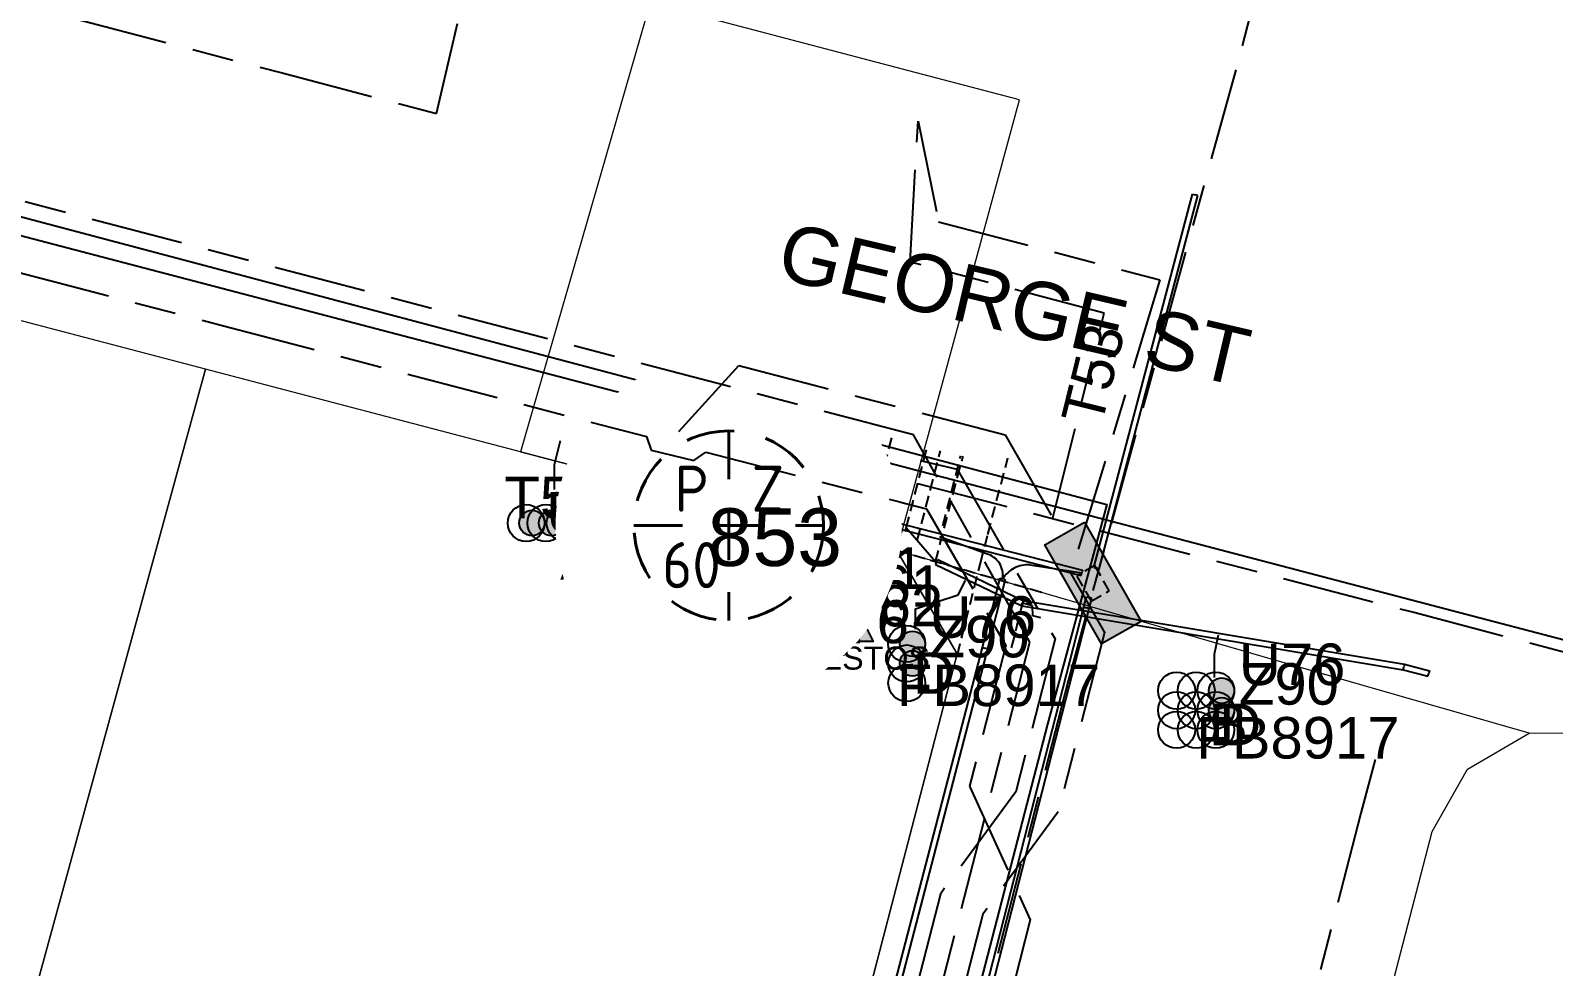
# Model space of a CAD drawing. Header units: metres. Extents: x 313711 to 315840, y 6256069 to 6257554.
# Drawn here: x 315420.9 to 315486.9, y 6256628.6 to 6256669.2 of the extents above; entities that cross this region are included whole.
import ezdxf
from ezdxf.enums import TextEntityAlignment as Align

# ---------------------------------------------------------------- set-up
doc = ezdxf.new("R2010")
doc.units = ezdxf.units.M
for name, pattern in [('Cable Exist UG', [8.2, 4, -1.2, 1.8, -1.2]), ('Dash', [5, 3, -2]), ('DASHED', [0.75, 0.5, -0.25])]:
    doc.linetypes.add(name, pattern=pattern)
doc.layers.get('0').update_dxf_attribs({"color": 6})
for name, color, linetype in [('_User DUCT CONFIGS', 7, 'Continuous'), ('_User EARTHING', 7, 'Continuous'), ('Duct_SP_EXT', 7, 'Continuous'), ('Equip_SL_EXT', 7, 'Continuous'), ('Mains_HV_EXT', 7, 'Continuous'), ('Mains_LV_EXT', 7, 'Continuous'), ('SupportsUG_SP_LV_EXT', 7, 'Continuous'), ('Trench_SP_EXT', 7, 'Continuous')]:
    doc.layers.add(name, color=color, linetype=linetype)
for name, color, linetype, lineweight in [('Cadastre Land Parcels_SP_EXT', 9, 'Continuous', 5), ('Cadastre Road Names_SP_HV_LV_SL_EXT', 9, 'Continuous', 5), ('Cadastre Roads_SP_EXT', 9, 'Continuous', 5)]:
    doc.layers.add(name, color=color, linetype=linetype, lineweight=lineweight)
doc.layers.add('UNKNOWN_FEATURES', color=1, linetype='DASHED', plot=False)
doc.styles.add('iecNAME', font='times.ttf')
doc.styles.add('IESYMBOL1', font='isocp.shx')
doc.styles.add('PIT_LABEL', font='arial.ttf')
doc.styles.add('SLCP_LABEL', font='arial.ttf', dxfattribs={"height": 3.5})
doc.styles.get("Standard").update_dxf_attribs({"font": 'arial.ttf'})
doc.linetypes.add('Cable P UG', pattern='A,6,-0.5,["P",Standard,S=1.7,R=0,X=0.5,Y=-1],-2.9', length=9.4)

# ---------------------------------------------------------------- blocks, each defined once
blk = doc.blocks.new('DUCT_EXT')
blk.add_circle((0, 0.8), 0.8)
at = {"flags": 1}
blk.add_attdef('Z', (0, 0), '', height=0.2, dxfattribs=at)
at = {"flags": 9}
for tag, p in [('DUCT_CODE', (0, 0)), ('XSECT_TYPE', (0, -0.2)), ('STATE', (0, -0.6)), ('FB_REFERENCE', (0, -0.4)), ('NOTES', (0, -0.8))]:
    blk.add_attdef(tag, text='', height=0.2, dxfattribs=at).set_placement(p, align=Align.MIDDLE_LEFT)
blk = doc.blocks.new('WARNING_FEATURE_EXT')
h = blk.add_hatch(color=2)
h.dxf.hatch_style = 1
h.paths.add_polyline_path([(0.001, 1.995), (-0.994, -0.001), (0.997, -0.001)])
at = {"color": 18, "true_color": 0x000000}
blk.add_lwpolyline([(-0.994, -0.001), (0.001, 1.995), (0.997, -0.001)], close=True, dxfattribs=at)
at = {"color": 18, "true_color": 0x000000, "insert": (0.001, 0.872), "char_height": 1.5, "attachment_point": 5, "line_spacing_factor": 1.5, "style": 'iecNAME'}
blk.add_mtext_dynamic_manual_height_columns('!', width=1.5, gutter_width=4, heights=[0], dxfattribs=at)
at = {"color": 2, "flags": 1}
for tag, p in [('STATE', (1.191, 2.008)), ('HAZMAT_ID', (1.191, 0.723))]:
    blk.add_attdef(tag, p, '', height=0.8, dxfattribs=at)
at = {"color": 2}
blk.add_attdef('WARNING_TYPE', text='', height=1, dxfattribs=at).set_placement((-4.067, -1.217), (4.875, -1.217), align=Align.ALIGNED)
at = {"color": 2, "flags": 1}
blk.add_attdef('WARNING_DESC', text='', height=0.8, dxfattribs=at).set_placement((1.191, -0.562), align=Align.MIDDLE_CENTER)
blk = doc.blocks.new('CABLE_LARGE_EXT')
h = blk.add_hatch(color=256)
edge = h.paths.add_edge_path()
edge.add_arc((0, 0.55), 0.55, 0, 360)
blk.add_circle((0, 0.55), 0.55)
at = {"flags": 1}
blk.add_attdef('Z', (0, 0), '', height=0.2, dxfattribs=at)
at = {"flags": 9}
for tag, p in [('COND_CODE', (0, 0)), ('XSECT_SIZE', (0, -0.6)), ('STATE', (0, -0.4)), ('FB_REFERENCE', (0, -0.2)), ('NOTES', (0, -0.8))]:
    blk.add_attdef(tag, text='', height=0.2, dxfattribs=at).set_placement(p, align=Align.MIDDLE_LEFT)
blk = doc.blocks.new('PIT_EXT')
blk.add_hatch(color=256).paths.add_polyline_path([(-2.475, 0.99), (2.475, 0.99), (2.475, -0.99), (-2.475, -0.99)])
at = {"lineweight": -3}
blk.add_lwpolyline([(-2.475, 0.99), (2.475, 0.99), (2.475, -0.99), (-2.475, -0.99)], close=True, dxfattribs=at)
at = {"style": 'PIT_LABEL'}
for tag, height, flags, p in [('ASSET_NUM', 2.5, 8, (2, 2)), ('STREET_CODE', 0.2, 9, (0, -0.2))]:
    blk.add_attdef(tag, text='', height=height, dxfattribs=dict(at, flags=flags)).set_placement(p, align=Align.MIDDLE_LEFT)
at = {"flags": 1}
blk.add_attdef('Z', (0, 0), '', height=0.2, dxfattribs=at)
at = {"flags": 9}
for tag, p in [('OWNED_BY', (0, -0.4)), ('STATE', (0, -0.6)), ('SUPPORT_TYPE', (0, -0.8)), ('USAGE', (0, -1)), ('LOCATION', (0, -1.2)), ('NOTES', (0, -1.4))]:
    blk.add_attdef(tag, text='', height=0.2, dxfattribs=at).set_placement(p, align=Align.MIDDLE_LEFT)
blk = doc.blocks.new('SLCP_ZELL_EXT')
blk.add_wipeout([(-0.236, 7.5), (-0.706, 7.47), (-1.174, 7.411), (-1.637, 7.323), (-2.093, 7.206), (-2.542, 7.06), (-2.98, 6.887), (-3.407, 6.686), (-3.82, 6.459), (-4.218, 6.206), (-4.599, 5.929), (-4.962, 5.629), (-5.306, 5.306), (-5.629, 4.962), (-5.929, 4.599), (-6.206, 4.218), (-6.459, 3.82), (-6.686, 3.407), (-6.887, 2.98), (-7.06, 2.542), (-7.206, 2.093), (-7.323, 1.637), (-7.411, 1.174), (-7.47, 0.706), (-7.5, 0.236), (-7.5, -0.236), (-7.47, -0.706), (-7.411, -1.174), (-7.323, -1.637), (-7.206, -2.093), (-7.06, -2.542), (-6.887, -2.98), (-6.686, -3.407), (-6.459, -3.82), (-6.206, -4.218), (-5.929, -4.599), (-5.629, -4.962), (-5.306, -5.306), (-4.962, -5.629), (-4.599, -5.929), (-4.218, -6.206), (-3.82, -6.459), (-3.407, -6.686), (-2.98, -6.887), (-2.542, -7.06), (-2.093, -7.206), (-1.637, -7.323), (-1.174, -7.411), (-0.706, -7.47), (-0.236, -7.5), (0.236, -7.5), (0.706, -7.47), (1.174, -7.411), (1.637, -7.323), (2.093, -7.206), (2.542, -7.06), (2.98, -6.887), (3.407, -6.686), (3.82, -6.459), (4.218, -6.206), (4.599, -5.929), (4.962, -5.629), (5.306, -5.306), (5.629, -4.962), (5.929, -4.599), (6.206, -4.218), (6.459, -3.82), (6.686, -3.407), (6.887, -2.98), (7.06, -2.542), (7.206, -2.093), (7.323, -1.637), (7.411, -1.174), (7.47, -0.706), (7.5, -0.236), (7.5, 0.236), (7.47, 0.706), (7.411, 1.174), (7.323, 1.637), (7.206, 2.093), (7.06, 2.542), (6.887, 2.98), (6.686, 3.407), (6.459, 3.82), (6.206, 4.218), (5.929, 4.599), (5.629, 4.962), (5.306, 5.306), (4.962, 5.629), (4.599, 5.929), (4.218, 6.206), (3.82, 6.459), (3.407, 6.686), (2.98, 6.887), (2.542, 7.06), (2.093, 7.206), (1.637, 7.323), (1.174, 7.411), (0.706, 7.47), (0.236, 7.5)])
at = {"linetype": 'Dash', "lineweight": 40, "ltscale": 0.7}
for p, q in [((0, 4.109), (0, -4.109)), ((-4.109, 0), (4.109, 0))]:
    blk.add_line(p, q, dxfattribs=at)
blk.add_circle((0, 0), 4.109, dxfattribs=at)
at = {"lineweight": 40, "style": 'IESYMBOL1'}
for s, p in [('P', (-1.604, 0)), ('Z', (1.702, 0)), ('60', (-1.612, -3.312))]:
    blk.add_text(s, height=2, dxfattribs=at).set_placement(p, align=Align.BOTTOM_CENTER)
at = {"style": 'SLCP_LABEL'}
for tag, height, flags, p in [('ASSET_NUM', 2.5, 8, (2, 2)), ('STREET_CODE', 0.2, 9, (0, -0.2))]:
    blk.add_attdef(tag, text='', height=height, dxfattribs=dict(at, flags=flags)).set_placement(p, align=Align.MIDDLE_LEFT)
at = {"flags": 1}
blk.add_attdef('Z', (0, 0), '', height=0.2, dxfattribs=at)
at = {"flags": 9}
for tag, p in [('CONSTRUCTED_VOLTAGE', (0, -0.4)), ('CONTROL_TYPE', (0, -0.6)), ('OPERATING_VOLTAGE', (0, -1)), ('ORIENTATION', (0, -1.2)), ('OWNED_BY', (0, -1.4)), ('NO_PHASES', (0, -0.8)), ('STATE', (0, -2)), ('USAGE', (0, -1.6)), ('LOCATION', (0, -1.8)), ('NOTES', (0, -2.2))]:
    blk.add_attdef(tag, text='', height=0.2, dxfattribs=at).set_placement(p, align=Align.MIDDLE_LEFT)

msp = doc.modelspace()

# ---------------------------------------------------------------- linework, layer by layer
at = {"layer": '_User DUCT CONFIGS'}
for points in [[(315443.641, 6256649.276), (315443.641, 6256650.37), (315443.908, 6256651.405)], [(315450.371, 6256647.488), (315450.371, 6256648.582), (315450.639, 6256649.617)], [(315454.748, 6256644.625), (315454.748, 6256645.437), (315457.761, 6256647.088), (315457.915, 6256647.672)], [(315459.284, 6256643.229), (315459.284, 6256644.104), (315461.14, 6256644.708), (315461.45, 6256645.339)], [(315472.249, 6256641.126), (315472.249, 6256642.149), (315472.415, 6256642.982)]]:
    msp.add_lwpolyline(points, dxfattribs=at)
at = {"layer": 'Cadastre Land Parcels_SP_EXT', "linetype": 'Continuous'}
for points in [[(315428.522, 6256654.502), (315412.158, 6256658.794), (315401.137, 6256618.493), (315417.526, 6256614.376), (315428.522, 6256654.502)], [(315442.179, 6256650.915), (315428.522, 6256654.502), (315417.526, 6256614.376), (315408.258, 6256580.572), (315436.874, 6256573.379), (315440.059, 6256573.47), (315442.785, 6256575.117), (315444.347, 6256577.892), (315461.102, 6256642.161), (315458.486, 6256646.632), (315442.179, 6256650.915)], [(315516.738, 6256585.189), (315508.715, 6256587.372), (315506.676, 6256587.927), (315472.047, 6256597.351), (315481.676, 6256634.449), (315483.207, 6256637.15), (315485.886, 6256638.721), (315488.991, 6256638.739), (315526.411, 6256628.936), (315516.738, 6256585.189)]]:
    msp.add_lwpolyline(points, close=True, dxfattribs=at)
at = {"layer": 'Cadastre Roads_SP_EXT', "linetype": 'Continuous'}
msp.add_lwpolyline([(315458.994, 6256667.43), (315447.786, 6256670.384), (315445.029, 6256660.81), (315442.179, 6256650.915), (315458.486, 6256646.632), (315461.104, 6256656.274), (315463.79, 6256666.169), (315458.994, 6256667.43)], close=True, dxfattribs=at)
msp.add_lwpolyline([(315466.171, 6256574.692), (315472.047, 6256597.351), (315481.676, 6256634.449), (315483.207, 6256637.15), (315485.886, 6256638.721), (315474.308, 6256642.035), (315458.486, 6256646.632), (315461.102, 6256642.161), (315444.347, 6256577.892)], dxfattribs=at)
at = {"layer": 'Duct_SP_EXT'}
for p, q in [((315467.014, 6256645.896), (315471.295, 6256662.082)), ((315467.246, 6256645.835), (315471.527, 6256662.02)), ((315471.295, 6256662.082), (315471.411, 6256662.051)), ((315471.527, 6256662.02), (315471.411, 6256662.051)), ((315448.669, 6256650.223), (315448.7, 6256650.339)), ((315448.669, 6256650.223), (315457.305, 6256647.902)), ((315448.732, 6256650.455), (315448.7, 6256650.339)), ((315448.732, 6256650.455), (315457.367, 6256648.134)), ((315457.367, 6256648.134), (315457.336, 6256648.018)), ((315457.366, 6256648.134), (315457.336, 6256648.018)), ((315457.366, 6256648.134), (315458.911, 6256647.731)), ((315457.305, 6256647.902), (315457.336, 6256648.018)), ((315457.305, 6256647.902), (315457.336, 6256648.018)), ((315457.305, 6256647.902), (315458.851, 6256647.499)), ((315458.851, 6256647.499), (315458.881, 6256647.615)), ((315458.851, 6256647.499), (315466.464, 6256645.554)), ((315458.911, 6256647.731), (315458.881, 6256647.615)), ((315458.911, 6256647.731), (315466.524, 6256645.786)), ((315460.159, 6256646.023), (315460.211, 6256646.131)), ((315460.263, 6256646.239), (315460.211, 6256646.131)), ((315460.263, 6256646.239), (315463.976, 6256644.461)), ((315460.159, 6256646.023), (315463.872, 6256644.245)), ((315466.464, 6256645.554), (315466.494, 6256645.67)), ((315466.524, 6256645.786), (315466.494, 6256645.67)), ((315467.014, 6256645.896), (315467.13, 6256645.865)), ((315467.246, 6256645.835), (315467.13, 6256645.865)), ((315462.944, 6256645.431), (315462.182, 6256642.427)), ((315463.177, 6256645.372), (315462.415, 6256642.367)), ((315462.944, 6256645.431), (315463.061, 6256645.402)), ((315463.177, 6256645.372), (315463.061, 6256645.402)), ((315462.014, 6256626.346), (315466.59, 6256644.188)), ((315462.25, 6256626.3), (315466.823, 6256644.129)), ((315463.872, 6256644.245), (315463.924, 6256644.353)), ((315463.904, 6256644.235), (315463.924, 6256644.353)), ((315463.904, 6256644.235), (315480.431, 6256641.47)), ((315463.944, 6256644.471), (315463.924, 6256644.353)), ((315463.976, 6256644.461), (315463.924, 6256644.353)), ((315463.944, 6256644.471), (315480.481, 6256641.705)), ((315466.59, 6256644.188), (315466.702, 6256644.622)), ((315466.59, 6256644.188), (315466.706, 6256644.158)), ((315466.702, 6256644.622), (315466.818, 6256644.592)), ((315466.823, 6256644.129), (315466.706, 6256644.158)), ((315466.934, 6256644.562), (315466.818, 6256644.592)), ((315466.823, 6256644.129), (315466.934, 6256644.562)), ((315462.182, 6256642.427), (315458.241, 6256627.296)), ((315462.415, 6256642.367), (315458.479, 6256627.257)), ((315462.182, 6256642.427), (315462.298, 6256642.397)), ((315462.415, 6256642.367), (315462.298, 6256642.397)), ((315480.431, 6256641.47), (315480.456, 6256641.587)), ((315480.481, 6256641.705), (315480.456, 6256641.587)), ((315480.481, 6256641.705), (315481.56, 6256641.421)), ((315480.431, 6256641.47), (315481.499, 6256641.189)), ((315481.499, 6256641.189), (315481.53, 6256641.305)), ((315481.56, 6256641.421), (315481.53, 6256641.305))]:
    msp.add_line(p, q, dxfattribs=at)
at = {"layer": 'Mains_HV_EXT', "linetype": 'Cable P UG'}
for points in [[(315512.46, 6256576.087), (315524.413, 6256633.003), (315508.055, 6256637.308), (315508.055, 6256637.308), (315506.942, 6256637.63), (315484.03, 6256643.631), (315466.902, 6256648.12), (315355.684, 6256677.266), (315355.684, 6256677.266), (315316.169, 6256687.575), (315307.819, 6256689.723), (315269.661, 6256699.752), (315262.523, 6256701.619), (315245.999, 6256705.956), (315240.427, 6256707.407), (315236.419, 6256708.483), (315228.594, 6256710.523), (315217.998, 6256713.247), (315193.377, 6256719.944), (315193.377, 6256719.944), (315150.63, 6256731), (315140.878, 6256733.495), (315135.617, 6256734.825), (315121.022, 6256738.781)], [(315242.55, 6256707.888), (315246.312, 6256706.909), (315262.836, 6256702.571), (315269.974, 6256700.705), (315308.128, 6256690.676), (315316.478, 6256688.528), (315356.001, 6256678.218), (315467.575, 6256648.63), (315467.575, 6256648.63), (315465.016, 6256639.104), (315465.016, 6256639.104), (315448.75, 6256576.377), (315445.521, 6256569.956)]]:
    msp.add_lwpolyline(points, dxfattribs=at)
at = {"layer": 'Mains_HV_EXT', "linetype": 'Cable Exist UG'}
for points in [[(315367.402, 6256599.687), (315366.124, 6256601.097), (315362.445, 6256603.868), (315371.114, 6256637.889), (315379.334, 6256667.401), (315391.203, 6256677.955), (315431.849, 6256667.338), (315438.537, 6256665.579), (315442.28, 6256681.702), (315441.699, 6256688.04), (315443.284, 6256694.87), (315437.33, 6256696.221), (315435.985, 6256697.724)], [(315459.37, 6256649.543), (315480.882, 6256643.957), (315515.905, 6256634.746)], [(315479.205, 6256637.579), (315478.592, 6256635.245), (315469.003, 6256598.223), (315459.914, 6256562.906)]]:
    msp.add_lwpolyline(points, dxfattribs=at)
at = {"layer": 'Trench_SP_EXT', "linetype": 'Cable Exist UG'}
msp.add_lwpolyline([(315460.156, 6256646.15), (315458.884, 6256647.614)], dxfattribs=at)
for points in [[(315463.061, 6256645.402, 0.399474), (315462.363, 6256646.49), (315462.363, 6256646.49), (315460.335, 6256647.235)], [(315463.061, 6256645.402, -0.277553), (315464.254, 6256646.013), (315464.254, 6256646.013), (315466.494, 6256645.67)]]:
    msp.add_lwpolyline(points, format="xyb", dxfattribs=at)
at = {"layer": 'UNKNOWN_FEATURES'}
for points in [[(315458.25, 6256651.522), (315457.336, 6256648.018)], [(315458.884, 6256647.614), (315459.795, 6256651.105)], [(315459.361, 6256647.065), (315460.375, 6256650.953)], [(315460.156, 6256646.15), (315461.351, 6256650.732)], [(315460.481, 6256647.71), (315461.25, 6256650.743)], [(315461.104, 6256642.113), (315462.102, 6256646.083), (315462.429, 6256647.337), (315463.295, 6256650.659)], [(315458.501, 6256646.641), (315464.972, 6256644.77)], [(315466.275, 6256645.526), (315466.906, 6256644.441), (315467.688, 6256644.888), (315467.058, 6256645.992), (315466.275, 6256645.545)], [(315463.924, 6256644.353), (315463.38, 6256642.186)], [(315464.723, 6256643.719), (315464.381, 6256643.808), (315464.355, 6256644.242), (315463.924, 6256644.353)]]:
    msp.add_lwpolyline(points, dxfattribs=at)

# ---------------------------------------------------------------- block references
at = {"layer": '_User DUCT CONFIGS'}
for name, p, rotation in [('DUCT_EXT', (315443.218, 6256647.828), 90.0000000000002), ('CABLE_LARGE_EXT', (315443.218, 6256647.828), 90.00000003335067), ('DUCT_EXT', (315444.068, 6256647.828), 90.0000000000002), ('CABLE_LARGE_EXT', (315444.068, 6256647.828), 90.0000000000002), ('DUCT_EXT', (315444.905, 6256647.829), 90.0000000000002), ('CABLE_LARGE_EXT', (315444.904, 6256647.829), 90.00000003335067), ('DUCT_EXT', (315449.982, 6256646.841), 90.0000000000002), ('CABLE_LARGE_EXT', (315449.864, 6256647.019), 89.96048288359813), ('DUCT_EXT', (315450.832, 6256646.841), 90.0000000000002), ('DUCT_EXT', (315451.669, 6256646.842), 90.0000000000002), ('DUCT_EXT', (315449.982, 6256645.991), 90.0000000000002), ('CABLE_LARGE_EXT', (315449.542, 6256646.846), 90.0000000000002), ('CABLE_LARGE_EXT', (315449.864, 6256646.658), 90.0000000000002), ('DUCT_EXT', (315450.832, 6256645.991), 90.0000000000002), ('CABLE_LARGE_EXT', (315450.832, 6256646.841), 90.0000000000002), ('DUCT_EXT', (315451.669, 6256645.992), 90.0000000000002), ('CABLE_LARGE_EXT', (315451.669, 6256646.842), 89.9654299693008), ('CABLE_LARGE_EXT', (315449.982, 6256645.991), 90.00000003335067), ('CABLE_LARGE_EXT', (315450.832, 6256645.991), 90.0000000000002), ('CABLE_LARGE_EXT', (315451.669, 6256645.992), 90.00000003335067), ('DUCT_EXT', (315454.318, 6256643.927), 90.0000000000002), ('CABLE_LARGE_EXT', (315453.879, 6256643.932), 90.0000000000002), ('CABLE_LARGE_EXT', (315454.2, 6256644.106), 89.96048288359813), ('CABLE_LARGE_EXT', (315454.2, 6256643.744), 90.0000000000002), ('DUCT_EXT', (315455.168, 6256643.927), 90.0000000000002), ('CABLE_LARGE_EXT', (315455.168, 6256643.927), 90.0000000000002), ('DUCT_EXT', (315456.005, 6256643.929), 90.0000000000002), ('CABLE_LARGE_EXT', (315456.005, 6256643.929), 89.9654299693008), ('CABLE_LARGE_EXT', (315454.318, 6256643.077), 90.00000003335067), ('CABLE_LARGE_EXT', (315455.168, 6256643.077), 90.0000000000002), ('DUCT_EXT', (315456.005, 6256643.078), 90.0000000000002), ('CABLE_LARGE_EXT', (315456.005, 6256643.078), 90.00000003335067), ('DUCT_EXT', (315459.709, 6256642.592), 90.10816481430896), ('CABLE_LARGE_EXT', (315459.709, 6256642.592), 89.97874797262907), ('DUCT_EXT', (315459.71, 6256641.742), 90.10816481430896), ('CABLE_LARGE_EXT', (315459.71, 6256641.742), 90.02306536262255), ('DUCT_EXT', (315459.712, 6256640.892), 90.10816481430896), ('DUCT_EXT', (315471.406, 6256640.56), 90.0000000000002), ('DUCT_EXT', (315472.256, 6256640.56), 90.0000000000002), ('DUCT_EXT', (315473.106, 6256640.56), 90.0000000000002), ('CABLE_LARGE_EXT', (315473.106, 6256640.56), 90.0000000000002), ('DUCT_EXT', (315471.406, 6256639.71), 90.0000000000002), ('DUCT_EXT', (315472.256, 6256639.71), 90.0000000000002), ('DUCT_EXT', (315473.106, 6256639.71), 90.0000000000002), ('CABLE_LARGE_EXT', (315473.106, 6256639.71), 90.0000000000002), ('DUCT_EXT', (315471.406, 6256638.86), 90.0000000000002), ('DUCT_EXT', (315472.256, 6256638.86), 90.0000000000002), ('DUCT_EXT', (315473.106, 6256638.86), 90.0000000000002)]:
    msp.add_blockref(name, p, dxfattribs=dict(at, rotation=rotation))
at = {"layer": '_User EARTHING'}
ref = msp.add_blockref('WARNING_FEATURE_EXT', (315447.96, 6256646.591), dxfattribs=at)
ref.add_attrib('WARNING_TYPE', 'ASBESTOS', (315443.893, 6256645.374), dxfattribs={"layer": '0', "color": 2, "height": 1})
ref = msp.add_blockref('WARNING_FEATURE_EXT', (315456.452, 6256642.689), dxfattribs=at)
ref.add_attrib('WARNING_TYPE', 'ASBESTOS', (315452.385, 6256641.472), dxfattribs={"layer": '0', "color": 2, "height": 1})
at = {"layer": 'SupportsUG_SP_LV_EXT', "rotation": 299.7203344173494}
msp.add_blockref('PIT_EXT', (315466.981, 6256645.224), dxfattribs=at)

# ---------------------------------------------------------------- texts
at = {"layer": '_User DUCT CONFIGS'}
for s, p in [('T53', (315441.475, 6256648.034)), ('T62', (315445.055, 6256648.1)), ('R3', (315449.279, 6256647.854)), ('U21', (315450.734, 6256647.886)), ('U76', (315443.29, 6256647.367)), ('Z90', (315448.222, 6256647.354)), ('T61', (315451.819, 6256647.113)), ('E', (315443.555, 6256646.809)), ('Z80', (315448.224, 6256646.855)), ('T62', (315451.819, 6256646.263)), ('T53', (315448.239, 6256646.197)), ('U76', (315450.054, 6256645.53)), ('E', (315450.32, 6256644.972)), ('R3', (315453.615, 6256644.94)), ('U21', (315455.07, 6256644.973)), ('Z90', (315452.558, 6256644.44)), ('Z80', (315452.56, 6256643.941)), ('T61', (315456.156, 6256644.199)), ('T53', (315452.575, 6256643.283)), ('T62', (315456.155, 6256643.349)), ('U76', (315454.39, 6256642.616)), ('U76', (315459.9, 6256642.855)), ('E', (315454.656, 6256642.058)), ('Z90', (315459.902, 6256642.005)), ('D', (315459.181, 6256640.423)), ('U76', (315473.308, 6256640.804)), ('FB8917', (315458.484, 6256639.892)), ('Z90', (315473.308, 6256639.954)), ('B', (315472.009, 6256638.197)), ('D', (315472.458, 6256638.197)), ('FB8917', (315471.46, 6256637.618))]:
    msp.add_text(s, height=1.8, dxfattribs=at).set_placement(p)
at = {"layer": 'Cadastre Road Names_SP_HV_LV_SL_EXT'}
msp.add_text('GEORGE ST', height=2.5, rotation=346.8064, dxfattribs=at).set_placement((315453.179, 6256658.465))
at = {"layer": 'Mains_LV_EXT'}
msp.add_text('T53', height=1.8, rotation=76.08835, dxfattribs=at).set_placement((315467.34, 6256651.965))

# ---------------------------------------------------------------- next in the draw order: block references
at = {"layer": 'Equip_SL_EXT'}
ref = msp.add_blockref('SLCP_ZELL_EXT', (315451.195, 6256647.714), dxfattribs=at)
ref.add_attrib('ASSET_NUM', '853', dxfattribs={"layer": '0', "height": 2.5, "style": 'SLCP_LABEL'}).set_placement((315453.195, 6256648.464), align=Align.TOP_CENTER)

# ---------------------------------------------------------------- next in the draw order: linework, layer by layer
at = {"layer": 'Mains_HV_EXT', "linetype": 'Cable Exist UG'}
for points in [[(315495.466, 6256791.798), (315497.736, 6256790.527), (315499.691, 6256788.782), (315500.926, 6256787.022), (315503.032, 6256781.533), (315502.471, 6256778.341), (315473.166, 6256667.473), (315465.903, 6256640.979), (315455.015, 6256598.77)], [(315504.267, 6256541.542), (315497.492, 6256543.509), (315458.33, 6256552.752), (315447.924, 6256568.987), (315448.733, 6256572.189), (315451.053, 6256575.868), (315456.193, 6256595.368), (315453.139, 6256599.338), (315464.246, 6256642.663), (315459.205, 6256651.653), (315388.569, 6256670.171)]]:
    msp.add_lwpolyline(points, dxfattribs=at)
at = {"layer": 'Mains_LV_EXT', "linetype": 'Cable Exist UG'}
for points in [[(315379.811, 6256665.101), (315380.776, 6256669.071), (315429.355, 6256656.362), (315447.63, 6256651.574), (315447.833, 6256650.991), (315449.681, 6256650.535), (315450.205, 6256650.897), (315459.771, 6256648.441), (315463.2, 6256642.513), (315461.628, 6256636.415), (315464.265, 6256630.62), (315453.861, 6256590.3), (315449.169, 6256588.019), (315445.469, 6256574.144), (315460.118, 6256551.816), (315497.365, 6256543.025), (315499.806, 6256542.316)], [(315459.4, 6256665.255), (315460.285, 6256660.887), (315469.88, 6256658.364), (315466.025, 6256645.633), (315467.479, 6256643.087), (315465.474, 6256635.308), (315462.211, 6256630.869), (315452.583, 6256593.306), (315443.884, 6256595.902), (315442.072, 6256596.4)], [(315449.035, 6256651.801), (315451.639, 6256654.657), (315451.639, 6256654.657), (315463.183, 6256651.646), (315465.236, 6256648.048), (315467.464, 6256656.931), (315459.06, 6256659.141), (315459.4, 6256665.255)], [(315459.494, 6256650.541), (315461.09, 6256650.164), (315465.339, 6256642.8), (315463.633, 6256636.181), (315460.372, 6256631.745), (315451.31, 6256596.399), (315445.958, 6256597.925), (315442.072, 6256596.4)]]:
    msp.add_lwpolyline(points, dxfattribs=at)

doc.saveas('drawing.dxf')
